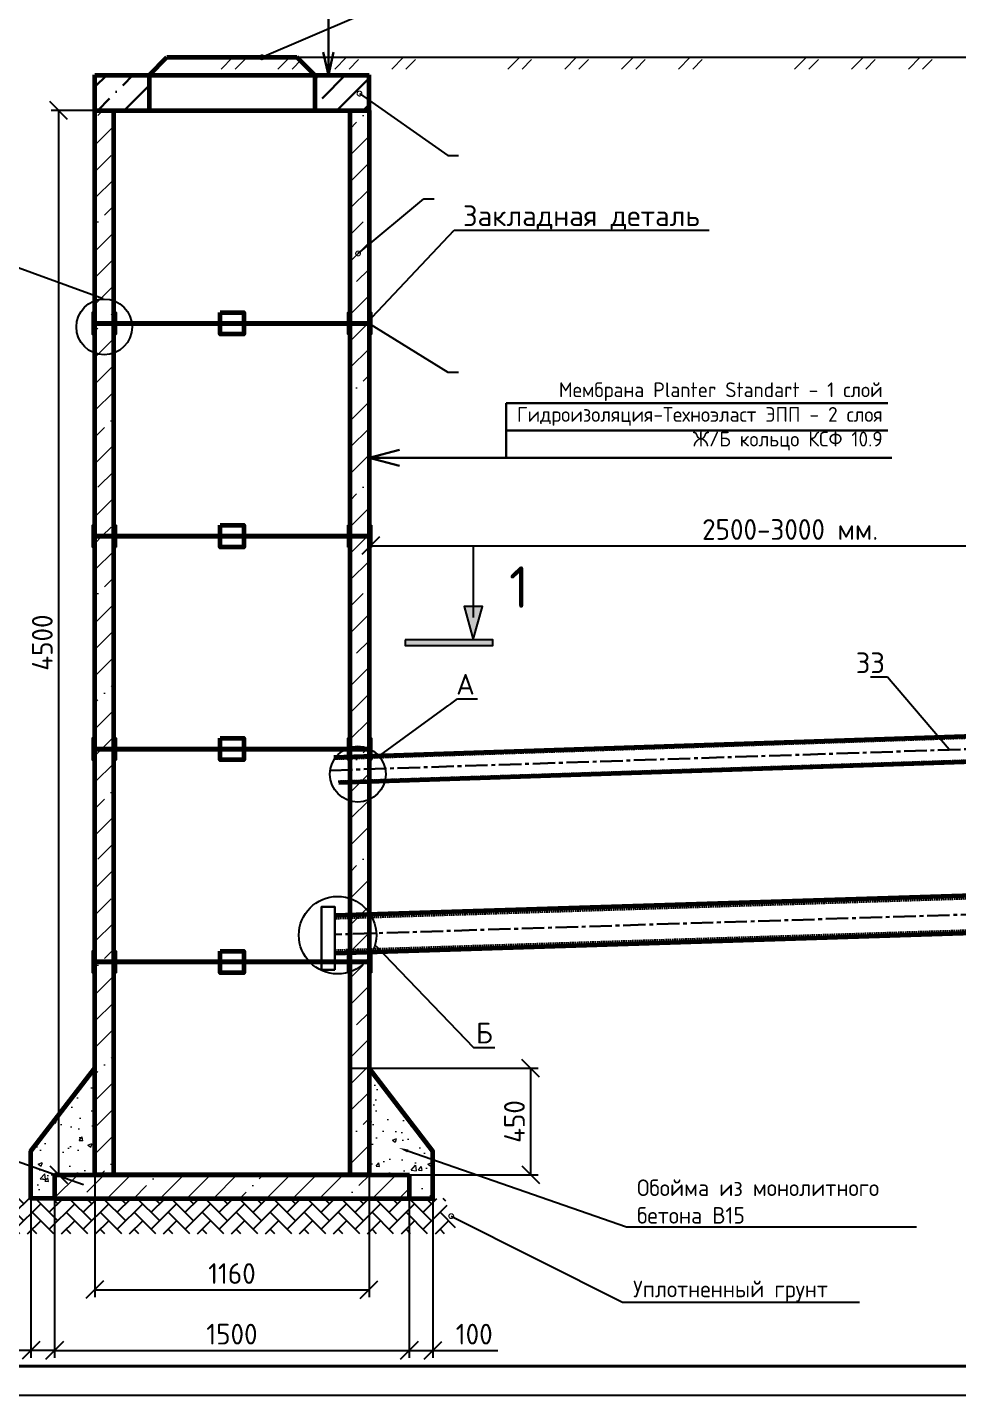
# Model space of a CAD drawing. Header units: metres. Extents: x -18 to 14983, y 1157 to 3877.
# Drawn here: x 10040.4 to 10197.7, y 2825.6 to 3057 of the extents above; entities that cross this region are included whole.
import ezdxf
from ezdxf import colors
from ezdxf.entities.mleader import LeaderData, LeaderLine
from ezdxf.math import Vec2, Vec3

# ---------------------------------------------------------------- set-up
doc = ezdxf.new("R2010")
doc.units = ezdxf.units.M
for name, pattern in [('ACAD_ISO04W100', [30, 24, -3, 0, -3]), ('HIDDEN', [0.375, 0.25, -0.125]), ('осевая2', [28.575, 19.05, -3.175, 3.175, -3.175])]:
    doc.linetypes.add(name, pattern=pattern)
for name, color, linetype, lineweight in [('Осевая', 2, 'осевая2', 30), ('Основной', 1, 'Continuous', 60), ('Размер 3.5', 250, 'Continuous', 35), ('Размеры на чертеже', 250, 'Continuous', 25), ('Тонкие', 5, 'Continuous', 30), ('шриховка', 251, 'ACAD_ISO04W100', 15)]:
    doc.layers.add(name, color=color, linetype=linetype, lineweight=lineweight)
doc.layers.add('Штриховка', color=7, linetype='Continuous')
doc.styles.add('-ISOCPEUR-', font='isocpeur.ttf')
doc.styles.add('GOST', font='GOST_Common.ttf')
doc.styles.add('GOST-2.304_Type-B', font='GOST_Common.ttf')
doc.dimstyles.new('Копия М 1 к 25', dxfattribs={"dimtxt": 3.5, "dimasz": 3, "dimexe": 1.25, "dimexo": 0, "dimgap": 1, "dimtad": 1, "dimdec": 0, "dimlfac": 25, "dimzin": 0, "dimdsep": 46, "dimtxsty": 'GOST', "dimblk": 'OBLIQUE', "dimcen": 5, "dimclrd": 256, "dimclre": 256, "dimclrt": 256, "dimazin": 2, "dimtfac": 1, "dimtdec": 0, "dimtmove": 0, "dimatfit": 3, "dimldrblk": 'NONE', "dimfxl": 1.25, "dimtolj": 1, "dimtzin": 0, "dimlwd": -1, "dimlwe": -1, "dimarcsym": 2})
pattern_1 = [(50, (6501.311, -17416.518), (7.1726018, -0.6275213), [0.75, -8.25]), (355, (6501.311, -17416.518), (-1.3875133, 7.5219213), [0.6, -6.6]), (100.4514, (6501.9086, -17416.5704), (5.7850938, 6.8943954), [0.637402, -7.011421]), (46.1842, (6501.311, -17414.518), (10.6724105, -1.65519), [1.125, -12.375]), (96.6356, (6502.2, -17414.656), (9.346627, 9.7411787), [0.956103, -10.51713]), (351.1842, (6501.311, -17414.518), (9.3466195, 9.741186), [0.9, -9.9]), (21, (6502.311, -17415.018), (5.9690705, -4.0261889), [0.75, -8.25]), (326, (6502.311, -17415.018), (2.4331533, 7.2515005), [0.6, -6.6]), (71.4514, (6502.808, -17415.3536), (8.4022263, 3.225305), [0.637402, -7.011421]), (37.5, (6501.3109, -17416.5181), (0.12159855, 3.32893854), [0, -6.52, 0, -6.7, 0, -6.625]), (7.5, (6501.311, -17416.518), (2.6306954, 3.9441171), [0, -3.82, 0, -6.37, 0, -2.525]), (327.5, (6499.081, -17416.518), (5.33822436, -0.2255487), [0, -2.5, 0, -7.8, 0, -10.35]), (317.5, (6498.081, -17416.518), (5.8318617, 1.0010498), [0, -3.25, 0, -5.18, 0, -7.35])]

# ---------------------------------------------------------------- blocks, each defined once
blk = doc.blocks.new('*U19')
at = {"layer": 'шриховка'}
h = blk.add_hatch(dxfattribs=at)
h.set_pattern_fill('ANSI35', color=256, scale=0.5)
h.set_pattern_definition([(45, (-40.9893, 0), (-2.24506, 2.24506), []), (45, (-38.7443, 0), (-2.24506, 2.24506), [3.96875, -0.79375, 0, -0.79375])])
h.paths.add_polyline_path([(-10, -18), (11.6, -18), (11.6, 0), (-10, 0)])
h.paths.add_polyline_path([(10, 0), (-11.6, 0), (-11.6, -18), (10, -18)])
at = {"layer": 'Основной'}
for p, q in [((-10, 0), (-10, -18)), ((10, 0), (10, -18))]:
    blk.add_line(p, q, dxfattribs=at)
blk.add_lwpolyline([(-11.6, 0), (11.6, 0), (11.6, -18), (-11.6, -18)], close=True, dxfattribs=at)
blk = doc.blocks.new('_Oblique')
at = {"color": 0, "linetype": 'ByBlock', "lineweight": -2}
blk.add_line((-0.5, -0.5), (0.5, 0.5), dxfattribs=at)
blk = doc.blocks.new('*D170')
at = {"transparency": 16777216}
for p, q in [((10041, 2858.95), (10041, 2831.99)), ((10045, 2858.95), (10045, 2831.99)), ((10041, 2833.24), (10030.05, 2833.24)), ((10045, 2833.24), (10041, 2833.24))]:
    blk.add_line(p, q, dxfattribs=at)
at = {"layer": 'Defpoints', "color": 0, "transparency": 16777216}
for p in [(10041, 2858.95), (10045, 2858.95), (10041, 2833.24)]:
    blk.add_point(p, dxfattribs=at)
at = {"transparency": 16777216, "xscale": 3, "yscale": 3, "zscale": 3, "rotation": 180}
blk.add_blockref('_Oblique', (10041, 2833.24), dxfattribs=at)
at = {"transparency": 16777216, "xscale": 3, "yscale": 3, "zscale": 3}
blk.add_blockref('_Oblique', (10045, 2833.24), dxfattribs=at)
at = {"transparency": 16777216, "insert": (10034.03, 2835.99), "char_height": 3.5, "attachment_point": 5, "style": 'GOST'}
blk.add_mtext('\\A1;100', dxfattribs=at)
blk = doc.blocks.new('_None')
blk = doc.blocks.new('*D171')
at = {"transparency": 16777216}
for p, q in [((10045, 2858.95), (10045, 2831.99)), ((10105, 2858.95), (10105, 2831.99)), ((10045, 2833.24), (10105, 2833.24))]:
    blk.add_line(p, q, dxfattribs=at)
at = {"layer": 'Defpoints', "color": 0, "transparency": 16777216}
for p in [(10045, 2858.95), (10105, 2858.95), (10105, 2833.24)]:
    blk.add_point(p, dxfattribs=at)
at = {"transparency": 16777216, "xscale": 3, "yscale": 3, "zscale": 3, "rotation": 180}
blk.add_blockref('_Oblique', (10045, 2833.24), dxfattribs=at)
at = {"transparency": 16777216, "xscale": 3, "yscale": 3, "zscale": 3}
blk.add_blockref('_Oblique', (10105, 2833.24), dxfattribs=at)
at = {"transparency": 16777216, "insert": (10075, 2835.99), "char_height": 3.5, "attachment_point": 5, "style": 'GOST'}
blk.add_mtext('\\A1;1500', dxfattribs=at)
blk = doc.blocks.new('*D172')
at = {"transparency": 16777216}
for p, q in [((10105, 2858.95), (10105, 2831.99)), ((10109, 2858.95), (10109, 2831.99)), ((10105, 2833.24), (10109, 2833.24)), ((10109, 2833.24), (10119.95, 2833.24))]:
    blk.add_line(p, q, dxfattribs=at)
at = {"layer": 'Defpoints', "color": 0, "transparency": 16777216}
for p in [(10105, 2858.95), (10109, 2858.95), (10109, 2833.24)]:
    blk.add_point(p, dxfattribs=at)
at = {"transparency": 16777216, "xscale": 3, "yscale": 3, "zscale": 3, "rotation": 180}
blk.add_blockref('_Oblique', (10105, 2833.24), dxfattribs=at)
at = {"transparency": 16777216, "xscale": 3, "yscale": 3, "zscale": 3}
blk.add_blockref('_Oblique', (10109, 2833.24), dxfattribs=at)
at = {"transparency": 16777216, "insert": (10115.98, 2835.99), "char_height": 3.5, "attachment_point": 5, "style": 'GOST'}
blk.add_mtext('\\A1;100', dxfattribs=at)
blk = doc.blocks.new('*D173')
at = {"transparency": 16777216}
for p, q in [((10051.8, 2862.95), (10051.8, 2842.24)), ((10098.2, 2862.95), (10098.2, 2842.24)), ((10051.8, 2843.49), (10098.2, 2843.49))]:
    blk.add_line(p, q, dxfattribs=at)
at = {"layer": 'Defpoints', "color": 0, "transparency": 16777216}
for p in [(10051.8, 2862.95), (10098.2, 2862.95), (10098.2, 2843.49)]:
    blk.add_point(p, dxfattribs=at)
at = {"transparency": 16777216, "xscale": 3, "yscale": 3, "zscale": 3, "rotation": 180}
blk.add_blockref('_Oblique', (10051.8, 2843.49), dxfattribs=at)
at = {"transparency": 16777216, "xscale": 3, "yscale": 3, "zscale": 3}
blk.add_blockref('_Oblique', (10098.2, 2843.49), dxfattribs=at)
at = {"transparency": 16777216, "insert": (10075, 2846.24), "char_height": 3.5, "attachment_point": 5, "style": 'GOST'}
blk.add_mtext('\\A1;1160', dxfattribs=at)
blk = doc.blocks.new('*D169')
at = {"transparency": 16777216}
for p, q in [((10095, 2880.95), (10126.78, 2880.95)), ((10125.53, 2862.95), (10125.53, 2880.95)), ((10095, 2862.95), (10126.78, 2862.95))]:
    blk.add_line(p, q, dxfattribs=at)
at = {"layer": 'Defpoints', "color": 0, "transparency": 16777216}
for p in [(10095, 2880.95), (10125.53, 2880.95), (10095, 2862.95)]:
    blk.add_point(p, dxfattribs=at)
at = {"transparency": 16777216, "xscale": 3, "yscale": 3, "zscale": 3}
for p, rotation in [((10125.53, 2880.95), 90), ((10125.53, 2862.95), 270)]:
    blk.add_blockref('_Oblique', p, dxfattribs=dict(at, rotation=rotation))
at = {"transparency": 16777216, "insert": (10122.78, 2871.95), "char_height": 3.5, "attachment_point": 5, "rotation": 90, "style": 'GOST'}
blk.add_mtext('\\A1;450', dxfattribs=at)
blk = doc.blocks.new('направление')
at = {"layer": 'Размеры на чертеже'}
h = blk.add_hatch(color=256, dxfattribs=at)
h.dxf.hatch_style = 1
h.paths.add_polyline_path([(0, 0), (-3.75, 1.04), (-3.75, -1.03)])
blk.add_line((-10.5, 0), (-2.5, 0), dxfattribs=at)
blk.add_lwpolyline([(0, 0), (-3.75, 1.04), (-3.75, -1.03)], close=True, dxfattribs=at)
blk = doc.blocks.new('*U174')
at = {"layer": 'Штриховка', "true_color": 0x000000}
h = blk.add_hatch(color=18, dxfattribs=at)
h.dxf.hatch_style = 1
h.paths.add_polyline_path([(-0.3594, 0.0234), (-0.3594, 0.0017), (-0.0276, 0.0017), (-0.0276, 0.0234)])
h = blk.add_hatch(color=18, dxfattribs=at)
h.dxf.hatch_style = 1
h.paths.add_polyline_path([(1.4352, 0.0234), (1.4352, 0.0007), (1.767, 0.0007), (1.767, 0.0234)])
at = {"layer": 'Штриховка', "color": 18, "true_color": 0x000000}
for points in [[(-0.0276, 0.0017), (-0.0276, 0.0234), (-0.3594, 0.0234), (-0.3594, 0.0017)], [(1.4352, 0.0007), (1.4352, 0.0234), (1.767, 0.0234), (1.767, 0.0007)]]:
    blk.add_lwpolyline(points, close=True, dxfattribs=at)
at = {"layer": 'Размеры на чертеже', "yscale": 0.03333333333333333, "zscale": 0.03333333333333333}
for p, xscale, rotation in [((-0.2853, 0), 0.03333333333333333, 89.99999999993935), ((1.6929, 0), -0.03333333333333333, 270.0000000000607)]:
    blk.add_blockref('направление', p, dxfattribs=dict(at, xscale=xscale, rotation=rotation))
blk = doc.blocks.new('*D188')
at = {"transparency": 16777216}
for p, q in [((10098.46, 2936.63), (10098.46, 2970.58)), ((10098.46, 2969.33), (10240.35, 2969.33)), ((10240.35, 2940.22), (10240.35, 2970.58))]:
    blk.add_line(p, q, dxfattribs=at)
at = {"layer": 'Defpoints', "color": 0, "transparency": 16777216}
for p in [(10240.35, 2969.33), (10240.35, 2940.22), (10098.46, 2936.63)]:
    blk.add_point(p, dxfattribs=at)
at = {"transparency": 16777216, "xscale": 3, "yscale": 3, "zscale": 3, "rotation": 180}
blk.add_blockref('_Oblique', (10098.46, 2969.33), dxfattribs=at)
at = {"transparency": 16777216, "xscale": 3, "yscale": 3, "zscale": 3}
blk.add_blockref('_Oblique', (10240.35, 2969.33), dxfattribs=at)
at = {"transparency": 16777216, "insert": (10169.41, 2972.08), "char_height": 3.5, "attachment_point": 5, "style": 'GOST'}
blk.add_mtext('\\A1;2500-3000 мм.', dxfattribs=at)
blk = doc.blocks.new('_DotSmall')
at = {"color": 0, "linetype": 'ByBlock', "const_width": 0.5}
blk.add_lwpolyline([(-0.0625, 0, 1), (0.0625, 0, 1)], format="xyb", close=True, dxfattribs=at)
blk = doc.blocks.new('*D422')
at = {"transparency": 16777216}
for p, q in [((10055, 3042.95), (10044.43, 3042.95)), ((10045.68, 3042.95), (10045.68, 2862.95)), ((10055, 2862.95), (10044.43, 2862.95))]:
    blk.add_line(p, q, dxfattribs=at)
at = {"layer": 'Defpoints', "color": 0, "transparency": 16777216}
for p in [(10055, 3042.95), (10045.68, 2862.95), (10055, 2862.95)]:
    blk.add_point(p, dxfattribs=at)
at = {"transparency": 16777216, "xscale": 3, "yscale": 3, "zscale": 3}
for p, rotation in [((10045.68, 3042.95), 90), ((10045.68, 2862.95), 270)]:
    blk.add_blockref('_Oblique', p, dxfattribs=dict(at, rotation=rotation))
at = {"transparency": 16777216, "insert": (10042.93, 2952.95), "char_height": 3.5, "attachment_point": 5, "rotation": 90, "style": 'GOST'}
blk.add_mtext('\\A1;4500', dxfattribs=at)

msp = doc.modelspace()

# ---------------------------------------------------------------- hatches: boundary and pattern name
at = {"layer": 'шриховка', "lineweight": 30}
h = msp.add_hatch(dxfattribs=at)
h.set_pattern_fill('ANSI35', color=256, style=0)
h.set_pattern_definition([(45, (2410.989, 2563.3845), (-4.490128, 4.490128), []), (45, (2415.479, 2563.3845), (-4.490128, 4.490128), [7.9375, -1.5875, 0, -1.5875])])
h.paths.add_polyline_path([(10061.0085, 3048.9512), (10051.8049, 3048.9476), (10051.8049, 3042.9476), (10061.0049, 3042.9476)])
h.paths.add_polyline_path([(10098.2049, 3048.9476), (10089.0029, 3048.9496), (10089.0049, 3042.9476), (10098.2049, 3042.9476)])
at = {"layer": 'шриховка'}
h = msp.add_hatch(dxfattribs=at)
h.set_pattern_fill('AR-CONC', color=256, style=0)
h.set_pattern_definition(pattern_1)
h.paths.add_polyline_path([(10052.0666, 2862.9476), (10051.8049, 2880.9476), (10041.0049, 2866.9476), (10041.0049, 2858.9476), (10045.0049, 2858.9476), (10045.0049, 2862.9476)])
h = msp.add_hatch(dxfattribs=at)
h.set_pattern_fill('AR-CONC', color=256, style=0)
h.set_pattern_definition(pattern_1)
h.paths.add_polyline_path([(10097.9432, 2862.9476), (10098.2049, 2880.9476), (10109.0049, 2866.9476), (10109.0049, 2858.9476), (10105.0049, 2858.9476), (10105.0049, 2862.9476)])
h = msp.add_hatch(dxfattribs=at)
h.set_pattern_fill('ANSI35', color=256)
h.set_pattern_definition([(45, (1373.2674, 2260.5506), (-4.490128, 4.490128), []), (45, (1377.7575, 2260.5506), (-4.490128, 4.490128), [7.9375, -1.5875, 0, -1.5875])])
h.paths.add_polyline_path([(10045.0049, 2862.9476), (10045.0049, 2858.9476), (10105.0049, 2858.9476), (10105.0049, 2862.9476)])

# ---------------------------------------------------------------- linework, layer by layer
for centre, radius in [((10053.4049, 3006.3354), 4.7137), ((10096.2997, 2930.6922), 4.7137), ((10092.8694, 2903.4706), 6.5564)]:
    msp.add_circle(centre, radius)
at = {"layer": 'Осевая', "ltscale": 0.2}
for p, q in [((10226.7743, 2935.8369), (10091.2156, 2931.3148)), ((10236.3661, 2908.1274), (10092.4143, 2903.5867))]:
    msp.add_line(p, q, dxfattribs=at)
at = {"layer": 'Основной'}
for p, q in [((10061.0049, 3048.9476), (10064.0049, 3051.9476)), ((10064.0049, 3051.9476), (10086.0049, 3051.9476)), ((10089.0049, 3048.9476), (10086.0049, 3051.9476)), ((10051.8049, 3042.9476), (10051.8052, 3048.9517)), ((10051.8049, 3048.9476), (10098.2049, 3048.9476)), ((10061.0049, 3048.9476), (10061.0049, 3042.9476)), ((10089.0049, 3048.9476), (10089.0049, 3042.9476)), ((10098.2049, 3042.9476), (10098.2045, 3048.9517)), ((10051.8049, 3042.9476), (10098.2049, 3042.9476)), ((10077.0049, 3006.9476), (10073.0049, 3006.9476)), ((10077.0049, 2970.9476), (10073.0049, 2970.9476)), ((10226.7743, 2937.9969), (10092.2295, 2933.5086)), ((10077.0049, 2934.9476), (10073.0049, 2934.9476)), ((10226.7743, 2933.6769), (10093.0854, 2929.2172)), ((10236.3661, 2911.3274), (10092.4143, 2906.7867)), ((10236.3661, 2904.9274), (10092.4588, 2900.3748)), ((10077.0049, 2898.9476), (10073.0049, 2898.9476)), ((10045.0049, 2862.9476), (10045.0049, 2858.9476)), ((10045.0049, 2862.9476), (10105.0049, 2862.9476)), ((10055.0049, 2862.9476), (10051.8049, 2862.9476)), ((10095.0049, 2862.9476), (10055.0049, 2862.9476)), ((10105.0049, 2858.9476), (10105.0049, 2862.9476)), ((10045.0049, 2858.9476), (10109.0049, 2858.9476))]:
    msp.add_line(p, q, dxfattribs=at)
for points in [[(10073.0049, 3008.7876), (10077.0049, 3008.7876), (10077.0049, 3005.1076), (10073.0049, 3005.1076)], [(10073.0049, 2972.7876), (10077.0049, 2972.7876), (10077.0049, 2969.1076), (10073.0049, 2969.1076)], [(10073.0049, 2936.7876), (10077.0049, 2936.7876), (10077.0049, 2933.1076), (10073.0049, 2933.1076)], [(10073.0049, 2900.7876), (10077.0049, 2900.7876), (10077.0049, 2897.1076), (10073.0049, 2897.1076)]]:
    msp.add_lwpolyline(points, close=True, dxfattribs=at)
for points in [[(10045.0049, 2858.9476), (10041.0049, 2858.9476), (10041.0049, 2866.9476), (10051.8049, 2880.9476)], [(10105.0049, 2858.9476), (10109.0049, 2858.9476), (10109.0049, 2866.9476), (10098.2049, 2880.9476)]]:
    msp.add_lwpolyline(points, dxfattribs=at)
at = {"layer": 'Размеры на чертеже'}
for p, q in [((10068.1885, 3051.9476), (10116.6939, 3051.9476)), ((10116.6939, 3051.9476), (10165.1994, 3051.9476)), ((10165.1994, 3051.9476), (10213.7048, 3051.9476))]:
    msp.add_line(p, q, dxfattribs=at)
at = {"layer": 'Тонкие'}
for p, q in [((10091.3209, 3048.9476), (10091.3209, 3080.6348)), ((10091.3209, 3048.9476), (10090.4529, 3052.8049)), ((10091.3209, 3048.9476), (10092.189, 3052.8049)), ((10098.2049, 2984.1877), (10103.3351, 2985.5296)), ((10098.2049, 2984.1877), (10103.3351, 2982.8459))]:
    msp.add_line(p, q, dxfattribs=at)
at = {"layer": 'Тонкие', "lineweight": 20}
for p, q in [((10073.1599, 3049.9461), (10075.1614, 3051.9476)), ((10075.5647, 3049.9461), (10077.168, 3051.5493)), ((10082.7793, 3049.9461), (10084.7809, 3051.9476)), ((10085.1842, 3049.9461), (10086.7874, 3051.5493)), ((10092.3988, 3049.9461), (10094.4003, 3051.9476)), ((10092.3988, 3049.9461), (10094.4003, 3051.9476)), ((10092.3988, 3049.9461), (10094.4003, 3051.9476)), ((10094.8036, 3049.9461), (10096.4069, 3051.5493)), ((10094.8036, 3049.9461), (10096.4069, 3051.5493)), ((10094.8036, 3049.9461), (10096.4069, 3051.5493)), ((10102.0182, 3049.9461), (10104.0198, 3051.9476)), ((10102.0182, 3049.9461), (10104.0198, 3051.9476)), ((10104.4231, 3049.9461), (10106.0263, 3051.5493)), ((10104.4231, 3049.9461), (10106.0263, 3051.5493)), ((10121.6653, 3049.9461), (10123.6669, 3051.9476)), ((10124.0702, 3049.9461), (10125.6734, 3051.5493)), ((10131.2848, 3049.9461), (10133.2863, 3051.9476)), ((10133.6896, 3049.9461), (10135.2929, 3051.5493)), ((10140.9042, 3049.9461), (10142.9058, 3051.9476)), ((10140.9042, 3049.9461), (10142.9058, 3051.9476)), ((10140.9042, 3049.9461), (10142.9058, 3051.9476)), ((10143.3091, 3049.9461), (10144.9123, 3051.5493)), ((10143.3091, 3049.9461), (10144.9123, 3051.5493)), ((10143.3091, 3049.9461), (10144.9123, 3051.5493)), ((10150.5237, 3049.9461), (10152.5252, 3051.9476)), ((10150.5237, 3049.9461), (10152.5252, 3051.9476)), ((10152.9285, 3049.9461), (10154.5318, 3051.5493)), ((10152.9285, 3049.9461), (10154.5318, 3051.5493)), ((10170.1708, 3049.9461), (10172.1723, 3051.9476)), ((10172.5756, 3049.9461), (10174.1789, 3051.5493)), ((10179.7902, 3049.9461), (10181.7918, 3051.9476)), ((10182.1951, 3049.9461), (10183.7983, 3051.5493)), ((10189.4097, 3049.9461), (10191.4112, 3051.9476)), ((10189.4097, 3049.9461), (10191.4112, 3051.9476)), ((10189.4097, 3049.9461), (10191.4112, 3051.9476)), ((10191.8145, 3049.9461), (10193.4178, 3051.5493)), ((10191.8145, 3049.9461), (10193.4178, 3051.5493)), ((10191.8145, 3049.9461), (10193.4178, 3051.5493))]:
    msp.add_line(p, q, dxfattribs=at)
at = {"layer": 'Тонкие', "ltscale": 0.001}
for p, q in [((10185.9074, 2993.4285), (10121.3992, 2993.4285)), ((10121.3992, 2993.4285), (10121.3992, 2984.1869)), ((10185.9074, 2988.8077), (10121.3992, 2988.8077)), ((10098.2079, 2984.1869), (10104.7703, 2984.1869)), ((10104.7703, 2984.1869), (10186.6296, 2984.1869))]:
    msp.add_line(p, q, dxfattribs=at)
at = {"layer": 'Тонкие', "color": 9, "linetype": 'HIDDEN'}
for p, q in [((10226.705, 2937.7363), (10092.1621, 2933.2531)), ((10226.6549, 2933.9309), (10092.892, 2929.4741)), ((10236.3561, 2910.8216), (10092.4143, 2906.2901)), ((10236.2641, 2905.4308), (10092.4143, 2900.9031))]:
    msp.add_line(p, q, dxfattribs=at)
at = {"layer": 'Тонкие', "ltscale": 100}
for points in [[(10055.4049, 3006.9476), (10055.4049, 3008.7876), (10055.2609, 3008.7876, 0.41421356), (10055.1009, 3008.6276), (10055.1009, 3007.4076, -0.41421356), (10054.8209, 3007.1276), (10051.9889, 3007.1276, -0.41421356), (10051.7089, 3007.4076), (10051.7089, 3008.6276, 0.41421356), (10051.5489, 3008.7876), (10051.4049, 3008.7876), (10051.4049, 3006.9476)], [(10055.4049, 3006.9476), (10055.4049, 3005.1076), (10055.2609, 3005.1076, -0.41421356), (10055.1009, 3005.2676), (10055.1009, 3006.4876, 0.41421356), (10054.8209, 3006.7676), (10051.9889, 3006.7676, 0.41421356), (10051.7089, 3006.4876), (10051.7089, 3005.2676, -0.41421356), (10051.5489, 3005.1076), (10051.4049, 3005.1076), (10051.4049, 3006.9476)], [(10055.4049, 2970.9476), (10055.4049, 2972.7876), (10055.2609, 2972.7876, 0.41421356), (10055.1009, 2972.6276), (10055.1009, 2971.4076, -0.41421356), (10054.8209, 2971.1276), (10051.9889, 2971.1276, -0.41421356), (10051.7089, 2971.4076), (10051.7089, 2972.6276, 0.41421356), (10051.5489, 2972.7876), (10051.4049, 2972.7876), (10051.4049, 2970.9476)], [(10094.6049, 2970.9476), (10094.6049, 2972.7876), (10094.7489, 2972.7876, -0.41421356), (10094.9089, 2972.6276), (10094.9089, 2971.4076, 0.41421356), (10095.1889, 2971.1276), (10098.0209, 2971.1276, 0.41421356), (10098.3009, 2971.4076), (10098.3009, 2972.6276, -0.41421356), (10098.4609, 2972.7876), (10098.6049, 2972.7876), (10098.6049, 2970.9476)], [(10055.4049, 2970.9476), (10055.4049, 2969.1076), (10055.2609, 2969.1076, -0.41421356), (10055.1009, 2969.2676), (10055.1009, 2970.4876, 0.41421356), (10054.8209, 2970.7676), (10051.9889, 2970.7676, 0.41421356), (10051.7089, 2970.4876), (10051.7089, 2969.2676, -0.41421356), (10051.5489, 2969.1076), (10051.4049, 2969.1076), (10051.4049, 2970.9476)], [(10094.6049, 2970.9476), (10094.6049, 2969.1076), (10094.7489, 2969.1076, 0.41421356), (10094.9089, 2969.2676), (10094.9089, 2970.4876, -0.41421356), (10095.1889, 2970.7676), (10098.0209, 2970.7676, -0.41421356), (10098.3009, 2970.4876), (10098.3009, 2969.2676, 0.41421356), (10098.4609, 2969.1076), (10098.6049, 2969.1076), (10098.6049, 2970.9476)], [(10055.4049, 2934.9476), (10055.4049, 2936.7876), (10055.2609, 2936.7876, 0.41421356), (10055.1009, 2936.6276), (10055.1009, 2935.4076, -0.41421356), (10054.8209, 2935.1276), (10051.9889, 2935.1276, -0.41421356), (10051.7089, 2935.4076), (10051.7089, 2936.6276, 0.41421356), (10051.5489, 2936.7876), (10051.4049, 2936.7876), (10051.4049, 2934.9476)], [(10094.6049, 2934.9476), (10094.6049, 2936.7876), (10094.7489, 2936.7876, -0.41421356), (10094.9089, 2936.6276), (10094.9089, 2935.4076, 0.41421356), (10095.1889, 2935.1276), (10098.0209, 2935.1276, 0.41421356), (10098.3009, 2935.4076), (10098.3009, 2936.6276, -0.41421356), (10098.4609, 2936.7876), (10098.6049, 2936.7876), (10098.6049, 2934.9476)], [(10055.4049, 2934.9476), (10055.4049, 2933.1076), (10055.2609, 2933.1076, -0.41421356), (10055.1009, 2933.2676), (10055.1009, 2934.4876, 0.41421356), (10054.8209, 2934.7676), (10051.9889, 2934.7676, 0.41421356), (10051.7089, 2934.4876), (10051.7089, 2933.2676, -0.41421356), (10051.5489, 2933.1076), (10051.4049, 2933.1076), (10051.4049, 2934.9476)], [(10094.6049, 2934.9476), (10094.6049, 2933.1076), (10094.7489, 2933.1076, 0.41421356), (10094.9089, 2933.2676), (10094.9089, 2934.4876, -0.41421356), (10095.1889, 2934.7676), (10098.0209, 2934.7676, -0.41421356), (10098.3009, 2934.4876), (10098.3009, 2933.2676, 0.41421356), (10098.4609, 2933.1076), (10098.6049, 2933.1076), (10098.6049, 2934.9476)], [(10055.4049, 2898.9476), (10055.4049, 2900.7876), (10055.2609, 2900.7876, 0.41421356), (10055.1009, 2900.6276), (10055.1009, 2899.4076, -0.41421356), (10054.8209, 2899.1276), (10051.9889, 2899.1276, -0.41421356), (10051.7089, 2899.4076), (10051.7089, 2900.6276, 0.41421356), (10051.5489, 2900.7876), (10051.4049, 2900.7876), (10051.4049, 2898.9476)], [(10055.4049, 2898.9476), (10055.4049, 2897.1076), (10055.2609, 2897.1076, -0.41421356), (10055.1009, 2897.2676), (10055.1009, 2898.4876, 0.41421356), (10054.8209, 2898.7676), (10051.9889, 2898.7676, 0.41421356), (10051.7089, 2898.4876), (10051.7089, 2897.2676, -0.41421356), (10051.5489, 2897.1076), (10051.4049, 2897.1076), (10051.4049, 2898.9476)]]:
    msp.add_lwpolyline(points, format="xyb", close=True, dxfattribs=at)
at = {"layer": 'Тонкие'}
msp.add_lwpolyline([(10092.4143, 2897.6205), (10090.1216, 2897.6205), (10090.1216, 2908.2347), (10092.4143, 2908.2347)], close=True, dxfattribs=at)

# ---------------------------------------------------------------- block references
at = {"layer": 'Основной', "xscale": 2, "yscale": 2, "zscale": 2, "rotation": 180}
for p in [(10075.0049, 3006.9476), (10075.0049, 2970.9476), (10075.0049, 2934.9476), (10075.0049, 2898.9476), (10075.0049, 2862.9476)]:
    msp.add_blockref('*U19', p, dxfattribs=at)

# ---------------------------------------------------------------- texts
at = {"layer": 'Размер 3.5', "insert": (10185.0621, 2996.9606), "char_height": 3.5, "attachment_point": 3, "style": 'GOST-2.304_Type-B'}
msp.add_mtext_dynamic_manual_height_columns('{\\H0.7143x;\\C0;Мембрана Planter Standart - 1 слой \\PГидроизоляция-Техноэласт ЭПП - 2 слоя \\PЖ/Б кольцо КСФ 10.9            }', width=66.33575, gutter_width=12.5, heights=[14.4059], dxfattribs=at)
at = {"layer": 'Размер 3.5', "insert": (10121.8808, 2965.8394), "char_height": 7, "attachment_point": 1, "style": 'GOST', "bg_fill": 2}
msp.add_mtext_dynamic_manual_height_columns('{\\Q0;\\C256;\\c0;1}', width=5.108195, gutter_width=2, heights=[0], dxfattribs=at)

# ---------------------------------------------------------------- dimensions: what is measured, and where the dimension line sits
for base, p1, p2, picture, middle in [((10098.2049, 2843.4924), (10051.8049, 2862.9476), (10098.2049, 2862.9476), '*D173', (10075.0049, 2846.2424)), ((10041.0049, 2833.2431), (10045.0049, 2858.9476), (10041.0049, 2858.9476), '*D170', (10034.0299, 2835.9931))]:
    dim = msp.add_linear_dim(base=base, p1=p1, p2=p2, dimstyle='Копия М 1 к 25')
    dim.commit()
    dim.dimension.update_dxf_attribs({"geometry": picture, "text_midpoint": middle})

# ---------------------------------------------------------------- next in the draw order: block references
at = {"layer": 'Размеры на чертеже', "xscale": 44.75868453168243, "yscale": 44.75868453168243, "zscale": 44.75868453168243, "rotation": 179.9999984492156}
msp.add_blockref('*U174', (10103.0547, 2953.486), dxfattribs=at)

# ---------------------------------------------------------------- next in the draw order: dimensions: what is measured, and where the dimension line sits
dim = msp.add_linear_dim(base=(10240.3532, 2969.3255), p1=(10098.4609, 2936.6276), p2=(10240.3532, 2940.2169), text='2500-3000 мм.', dimstyle='Копия М 1 к 25')
dim.commit()
dim.dimension.update_dxf_attribs({"geometry": '*D188', "text_midpoint": (10169.407, 2972.0755)})

# ---------------------------------------------------------------- next in the draw order: leaders
at = {"layer": 'Размер 3.5'}
ml = msp.add_multileader_mtext('Standard', dxfattribs=at)
ml.set_content('Закладная деталь', color=256, style='-ISOCPEUR-')
ml.set_leader_properties()
ml.build(insert=Vec2(0, 0))
ml.multileader.update_dxf_attribs({"text_left_attachment_type": 6, "text_right_attachment_type": 6, "dogleg_length": 0.36, "arrow_head_size": 0.18})
ctx = ml.context
ctx.base_point, ctx.char_height, ctx.arrow_head_size, ctx.landing_gap_size, ctx.plane_origin = Vec3(10112.9433, 3022.6969), 3.5, 0.18, 0.09, Vec3(10115.4823, 3008.3963)
ctx.left_attachment, ctx.right_attachment, ctx.text_align_type = 6, 6, 2
notes = []
notes.append((ctx, [(0, (1, 1, 0), (10112.5833, 3022.6969), (1, 0), 0.36, [(0, [(10098.6049, 3007.8676)], 0, [])])]))
ctx.mtext.insert, ctx.mtext.alignment, ctx.mtext.flow_direction = Vec3(10154.1583, 3026.8969), 3, 5
ctx.mtext.has_bg_fill, ctx.mtext.bg_color, ctx.mtext.bg_scale_factor, ctx.mtext.bg_transparency, ctx.mtext.use_window_bg_color = 1, -1027028792, 1.5, 0, 1
ml = msp.add_multileader_mtext('Standard', dxfattribs=at)
ml.set_content('А', color=256, style='-ISOCPEUR-')
ml.set_leader_properties()
ml.build(insert=Vec2(0, 0))
ml.multileader.update_dxf_attribs({"text_left_attachment_type": 6, "text_right_attachment_type": 6, "dogleg_length": 0.36, "arrow_head_size": 0.18})
ctx = ml.context
ctx.base_point, ctx.char_height, ctx.arrow_head_size, ctx.landing_gap_size, ctx.plane_origin = Vec3(10028.0691, 3018.8858), 3.5, 0.18, 0.09, Vec3(10057.2759, 3036.092)
ctx.left_attachment, ctx.right_attachment, ctx.text_align_type = 6, 6, 2
notes.append((ctx, [(1, (1, 1, 0), (10031.7591, 3018.8858), (-1, 0), 0.36, [(0, [(10053.4049, 3011.0491)], 0, [])])]))
ctx.mtext.insert, ctx.mtext.defined_height, ctx.mtext.alignment, ctx.mtext.flow_direction = Vec3(10031.3091, 3023.0858), 6.6217, 3, 5
ctx.mtext.has_bg_fill, ctx.mtext.bg_color, ctx.mtext.bg_scale_factor, ctx.mtext.bg_transparency, ctx.mtext.use_window_bg_color = 1, -1027028792, 1.5, 0, 1
ml = msp.add_multileader_mtext('Standard', dxfattribs=at)
ml.set_content('30', color=256, style='-ISOCPEUR-')
ml.set_leader_properties()
ml.build(insert=Vec2(0, 0))
ml.multileader.update_dxf_attribs({"text_left_attachment_type": 6, "text_right_attachment_type": 6, "dogleg_length": 0.36, "arrow_head_size": 0.18})
ctx = ml.context
ctx.base_point, ctx.char_height, ctx.arrow_head_size, ctx.landing_gap_size, ctx.plane_origin = Vec3(10019.6398, 2870.1578), 3.5, 0.18, 0.09, Vec3(9994.0957, 2866.0257)
ctx.left_attachment, ctx.right_attachment, ctx.text_align_type = 6, 6, 2
notes.append((ctx, [(1, (1, 1, 0), (10024.3798, 2870.1578), (-1, 0), 0.36, [(0, [(10050.0665, 2861.1862)], 0, [])])]))
ctx.mtext.insert, ctx.mtext.width, ctx.mtext.alignment, ctx.mtext.flow_direction = Vec3(10023.9298, 2874.3578), 4.867051, 3, 5
ctx.mtext.has_bg_fill, ctx.mtext.bg_color, ctx.mtext.bg_scale_factor, ctx.mtext.bg_transparency, ctx.mtext.use_window_bg_color = 1, -1027028792, 1.5, 0, 1
ml = msp.add_multileader_mtext('Standard', dxfattribs=at)
ml.set_content('Обойма из монолитного ^Jбетона В15', color=256, style='GOST')
ml.set_leader_properties()
ml.build(insert=Vec2(0, 0))
ml.multileader.update_dxf_attribs({"text_left_attachment_type": 5, "text_right_attachment_type": 5, "dogleg_length": 0.1775, "arrow_head_size": 1.6})
ctx = ml.context
ctx.base_point, ctx.char_height, ctx.arrow_head_size, ctx.landing_gap_size, ctx.plane_origin = Vec3(10141.9187, 2854.12), 2.8, 1.6, 1.6, Vec3(10111.3164, 2847.016)
ctx.left_attachment, ctx.right_attachment = 5, 5
notes.append((ctx, [(0, (1, 1, 0), (10141.7412, 2854.12), (1, 0), 0.1775, [(0, [(10103.2376, 2867.4957)], 0, [])])]))
ctx.mtext.insert, ctx.mtext.flow_direction = Vec3(10143.5187, 2862.1466), 5
ctx.mtext.has_bg_fill, ctx.mtext.bg_color, ctx.mtext.bg_scale_factor, ctx.mtext.bg_transparency, ctx.mtext.use_window_bg_color = 1, -1027028792, 1.5, 0, 1
for ctx, leaders in notes:
    for number, flags, end, landing, length, lines in leaders:
        leader = LeaderData()
        leader.index, (leader.has_last_leader_line, leader.has_dogleg_vector, leader.attachment_direction) = number, flags
        leader.last_leader_point, leader.dogleg_vector, leader.dogleg_length = Vec3(end), Vec3(landing), length
        for number, points, colour, breaks in lines:
            line = LeaderLine()
            line.index, line.vertices, line.color, line.breaks = number, Vec3.list(points), colors.encode_raw_color(colour), breaks
            leader.lines.append(line)
        ctx.leaders.append(leader)

# ---------------------------------------------------------------- next in the draw order: hatches: boundary and pattern name
h = msp.add_hatch()
h.set_pattern_fill('AR-HBONE', scale=0.02)
h.set_pattern_definition([(45, (681.6415, -180.8838), (0, 2.87368196), [6.096, -2.032]), (135, (683.0783, -179.447), (3e-16, 2.87368196), [6.096, -2.032])])
h.paths.add_polyline_path([(10113.1887, 2852.9476), (10111.0049, 2858.9476), (10039.0049, 2858.9476), (10036.8211, 2852.9476)])

# ---------------------------------------------------------------- next in the draw order: linework, layer by layer
at = {"layer": 'Тонкие', "ltscale": 100}
for points in [[(10094.6049, 3006.9476), (10094.6049, 3008.7876), (10094.7489, 3008.7876, -0.41421356), (10094.9089, 3008.6276), (10094.9089, 3007.4076, 0.41421356), (10095.1889, 3007.1276), (10098.0209, 3007.1276, 0.41421356), (10098.3009, 3007.4076), (10098.3009, 3008.6276, -0.41421356), (10098.4609, 3008.7876), (10098.6049, 3008.7876), (10098.6049, 3006.9476)], [(10094.6049, 3006.9476), (10094.6049, 3005.1076), (10094.7489, 3005.1076, 0.41421356), (10094.9089, 3005.2676), (10094.9089, 3006.4876, -0.41421356), (10095.1889, 3006.7676), (10098.0209, 3006.7676, -0.41421356), (10098.3009, 3006.4876), (10098.3009, 3005.2676, 0.41421356), (10098.4609, 3005.1076), (10098.6049, 3005.1076), (10098.6049, 3006.9476)]]:
    msp.add_lwpolyline(points, format="xyb", close=True, dxfattribs=at)

# ---------------------------------------------------------------- next in the draw order: dimensions: what is measured, and where the dimension line sits
for base, p1, p2, picture, middle in [((10045.6813, 2862.9476), (10055.0049, 3042.9476), (10055.0049, 2862.9476), '*D422', (10042.9313, 2952.9476)), ((10125.5325, 2880.9476), (10095.0049, 2862.9476), (10095.0049, 2880.9476), '*D169', (10122.7825, 2871.9476))]:
    dim = msp.add_linear_dim(base=base, p1=p1, p2=p2, angle=90, dimstyle='Копия М 1 к 25')
    dim.commit()
    dim.dimension.update_dxf_attribs({"geometry": picture, "text_midpoint": middle})
for base, p1, p2, picture, middle in [((10105.0049, 2833.2431), (10045.0049, 2858.9476), (10105.0049, 2858.9476), '*D171', (10075.0049, 2835.9931)), ((10109.0049, 2833.2431), (10105.0049, 2858.9476), (10109.0049, 2858.9476), '*D172', (10115.9799, 2835.9931))]:
    dim = msp.add_linear_dim(base=base, p1=p1, p2=p2, dimstyle='Копия М 1 к 25')
    dim.commit()
    dim.dimension.update_dxf_attribs({"geometry": picture, "text_midpoint": middle})

# ---------------------------------------------------------------- next in the draw order: leaders
at = {"layer": 'Размер 3.5'}
ml = msp.add_multileader_mtext('Standard', dxfattribs=at)
ml.set_content('Б', color=256, style='-ISOCPEUR-')
ml.set_leader_properties()
ml.build(insert=Vec2(0, 0))
ml.multileader.update_dxf_attribs({"text_left_attachment_type": 6, "text_right_attachment_type": 6, "dogleg_length": 0.36, "arrow_head_size": 0.18})
ctx = ml.context
ctx.base_point, ctx.char_height, ctx.arrow_head_size, ctx.landing_gap_size, ctx.plane_origin = Vec3(10116.2249, 2884.4622), 3.5, 0.18, 0.09, Vec3(10108.0436, 2920.1296)
ctx.left_attachment, ctx.right_attachment, ctx.text_align_type = 6, 6, 2
notes = []
notes.append((ctx, [(0, (1, 1, 0), (10115.8649, 2884.4622), (1, 0), 0.36, [(0, [(10099.2046, 2901.7818)], 0, [])])]))
ctx.mtext.insert, ctx.mtext.alignment, ctx.mtext.flow_direction = Vec3(10119.1149, 2888.6622), 3, 5
ctx.mtext.has_bg_fill, ctx.mtext.bg_color, ctx.mtext.bg_scale_factor, ctx.mtext.bg_transparency, ctx.mtext.use_window_bg_color = 1, -1027028792, 1.5, 0, 1
for ctx, leaders in notes:
    for number, flags, end, landing, length, lines in leaders:
        leader = LeaderData()
        leader.index, (leader.has_last_leader_line, leader.has_dogleg_vector, leader.attachment_direction) = number, flags
        leader.last_leader_point, leader.dogleg_vector, leader.dogleg_length = Vec3(end), Vec3(landing), length
        for number, points, colour, breaks in lines:
            line = LeaderLine()
            line.index, line.vertices, line.color, line.breaks = number, Vec3.list(points), colors.encode_raw_color(colour), breaks
            leader.lines.append(line)
        ctx.leaders.append(leader)

# ---------------------------------------------------------------- next in the draw order: linework, layer by layer
msp.add_lwpolyline([(9961.3843, 3245.5891), (10555.3843, 3245.5891), (10555.3843, 2825.5891), (9961.3843, 2825.5891)], close=True)
at = {"const_width": 0.5}
msp.add_lwpolyline([(9981.3843, 3240.5891), (10550.3843, 3240.5891), (10550.3843, 2830.5891), (9981.3843, 2830.5891)], close=True, dxfattribs=at)
at = {"layer": 'Тонкие', "ltscale": 100}
for points in [[(10094.6049, 2898.9476), (10094.6049, 2900.7876), (10094.7489, 2900.7876, -0.41421356), (10094.9089, 2900.6276), (10094.9089, 2899.4076, 0.41421356), (10095.1889, 2899.1276), (10098.0209, 2899.1276, 0.41421356), (10098.3009, 2899.4076), (10098.3009, 2900.6276, -0.41421356), (10098.4609, 2900.7876), (10098.6049, 2900.7876), (10098.6049, 2898.9476)], [(10094.6049, 2898.9476), (10094.6049, 2897.1076), (10094.7489, 2897.1076, 0.41421356), (10094.9089, 2897.2676), (10094.9089, 2898.4876, -0.41421356), (10095.1889, 2898.7676), (10098.0209, 2898.7676, -0.41421356), (10098.3009, 2898.4876), (10098.3009, 2897.2676, 0.41421356), (10098.4609, 2897.1076), (10098.6049, 2897.1076), (10098.6049, 2898.9476)]]:
    msp.add_lwpolyline(points, format="xyb", close=True, dxfattribs=at)

# ---------------------------------------------------------------- next in the draw order: leaders
at = {"layer": 'Размер 3.5'}
ml = msp.add_multileader_mtext('Standard', dxfattribs=at)
ml.set_content('', color=256, style='GOST')
ml.set_leader_properties()
ml.set_arrow_properties(name='DOTSMALL')
ml.build(insert=Vec2(0, 0))
ml.multileader.update_dxf_attribs({"text_left_attachment_type": 5, "text_right_attachment_type": 5, "dogleg_length": 2, "arrow_head_size": 1.6})
ctx = ml.context
ctx.base_point, ctx.char_height, ctx.arrow_head_size, ctx.landing_gap_size, ctx.plane_origin = Vec3(10111.703, 3065.4633), 2.8, 1.6, 1.6, Vec3(10112.7968, 3068.3597)
ctx.left_attachment, ctx.right_attachment = 5, 5
notes = []
notes.append((ctx, [(0, (1, 1, 0), (10111.5256, 3065.4633), (1, 0), 0.1775, [(0, [(10080.0673, 3051.9476)], 0, [])])]))
ctx.mtext.insert, ctx.mtext.width, ctx.mtext.flow_direction = Vec3(10113.303, 3068.8233), 3.36, 5
ctx.mtext.has_bg_fill, ctx.mtext.bg_color, ctx.mtext.bg_scale_factor, ctx.mtext.bg_transparency, ctx.mtext.use_window_bg_color = 1, -1027028792, 1.5, 0, 1
ml = msp.add_multileader_mtext('Standard', dxfattribs=at)
ml.set_content('', color=256, style='GOST')
ml.set_leader_properties()
ml.set_arrow_properties(name='DOTSMALL')
ml.build(insert=Vec2(0, 0))
ml.multileader.update_dxf_attribs({"text_left_attachment_type": 5, "text_right_attachment_type": 5, "dogleg_length": 2, "arrow_head_size": 1.6})
ctx = ml.context
ctx.base_point, ctx.char_height, ctx.arrow_head_size, ctx.landing_gap_size, ctx.plane_origin = Vec3(10111.703, 3035.348), 2.8, 1.6, 1.6, Vec3(10112.7968, 3038.2444)
ctx.left_attachment, ctx.right_attachment = 5, 5
notes.append((ctx, [(0, (1, 1, 0), (10111.5256, 3035.348), (1, 0), 0.1775, [(0, [(10096.5731, 3045.8076)], 0, [])])]))
ctx.mtext.insert, ctx.mtext.flow_direction = Vec3(10113.303, 3038.708), 5
ctx.mtext.has_bg_fill, ctx.mtext.bg_color, ctx.mtext.bg_scale_factor, ctx.mtext.bg_transparency, ctx.mtext.use_window_bg_color = 1, -1027028792, 1.5, 0, 1
ml = msp.add_multileader_mtext('Standard', dxfattribs=at)
ml.set_content('', color=256, style='GOST')
ml.set_leader_properties()
ml.set_arrow_properties(name='DOTSMALL')
ml.build(insert=Vec2(0, 0))
ml.multileader.update_dxf_attribs({"text_left_attachment_type": 5, "text_right_attachment_type": 5, "dogleg_length": 2, "arrow_head_size": 1.6})
ctx = ml.context
ctx.base_point, ctx.char_height, ctx.arrow_head_size, ctx.landing_gap_size, ctx.plane_origin = Vec3(10107.6059, 3027.9873), 2.8, 1.6, 1.6, Vec3(10112.5563, 3011.2005)
ctx.left_attachment, ctx.right_attachment = 5, 5
notes.append((ctx, [(0, (1, 1, 0), (10107.4284, 3027.9873), (1, 0), 0.1775, [(0, [(10096.3325, 3018.7637)], 0, [])])]))
ctx.mtext.insert, ctx.mtext.flow_direction = Vec3(10109.2059, 3031.3473), 5
ctx.mtext.has_bg_fill, ctx.mtext.bg_color, ctx.mtext.bg_scale_factor, ctx.mtext.bg_transparency, ctx.mtext.use_window_bg_color = 1, -1027028792, 1.5, 0, 1
ml = msp.add_multileader_mtext('Standard', dxfattribs=at)
ml.set_content('', color=256, style='GOST')
ml.set_leader_properties()
ml.set_arrow_properties(name='DOTSMALL')
ml.build(insert=Vec2(0, 0))
ml.multileader.update_dxf_attribs({"text_left_attachment_type": 5, "text_right_attachment_type": 5, "dogleg_length": 2, "arrow_head_size": 1.6})
ctx = ml.context
ctx.base_point, ctx.char_height, ctx.arrow_head_size, ctx.landing_gap_size, ctx.plane_origin = Vec3(10111.7094, 2998.6799), 2.8, 1.6, 1.6, Vec3(10112.8032, 3001.5763)
ctx.left_attachment, ctx.right_attachment = 5, 5
notes.append((ctx, [(0, (1, 1, 0), (10111.5319, 2998.6799), (1, 0), 0.1775, [(0, [(10098.2049, 3006.9476)], 0, [])])]))
ctx.mtext.insert, ctx.mtext.width, ctx.mtext.flow_direction = Vec3(10113.3094, 3002.0399), 3.64, 5
ctx.mtext.has_bg_fill, ctx.mtext.bg_color, ctx.mtext.bg_scale_factor, ctx.mtext.bg_transparency, ctx.mtext.use_window_bg_color = 1, -1027028792, 1.5, 0, 1
ml = msp.add_multileader_mtext('Standard', dxfattribs=at)
ml.set_content('33', color=256, style='-ISOCPEUR-')
ml.set_leader_properties()
ml.build(insert=Vec2(0, 0))
ml.multileader.update_dxf_attribs({"text_left_attachment_type": 6, "text_right_attachment_type": 6, "dogleg_length": 0.36, "arrow_head_size": 0.18})
ctx = ml.context
ctx.base_point, ctx.char_height, ctx.arrow_head_size, ctx.landing_gap_size, ctx.plane_origin = Vec3(10181.1521, 2947.0823), 3.5, 0.18, 0.09, Vec3(10174.8973, 2949.0795)
ctx.left_attachment, ctx.right_attachment, ctx.text_align_type = 6, 6, 2
notes.append((ctx, [(1, (1, 1, 0), (10185.8921, 2947.0823), (-1, 0), 0.36, [(0, [(10196.4474, 2934.7157)], 0, [])])]))
ctx.mtext.insert, ctx.mtext.width, ctx.mtext.alignment, ctx.mtext.flow_direction = Vec3(10185.4421, 2951.2823), 2.433526, 3, 5
ctx.mtext.has_bg_fill, ctx.mtext.bg_color, ctx.mtext.bg_scale_factor, ctx.mtext.bg_transparency, ctx.mtext.use_window_bg_color = 1, -1027028792, 1.5, 0, 1
ml = msp.add_multileader_mtext('Standard', dxfattribs=at)
ml.set_content('А', color=256, style='-ISOCPEUR-')
ml.set_leader_properties()
ml.build(insert=Vec2(0, 0))
ml.multileader.update_dxf_attribs({"text_left_attachment_type": 6, "text_right_attachment_type": 6, "dogleg_length": 0.36, "arrow_head_size": 0.18})
ctx = ml.context
ctx.base_point, ctx.char_height, ctx.arrow_head_size, ctx.landing_gap_size, ctx.plane_origin = Vec3(10113.5375, 2943.4624), 3.5, 0.18, 0.09, Vec3(10100.1706, 2960.4489)
ctx.left_attachment, ctx.right_attachment, ctx.text_align_type = 6, 6, 2
notes.append((ctx, [(0, (1, 1, 0), (10113.1775, 2943.4624), (1, 0), 0.36, [(0, [(10099.8753, 2933.7637)], 0, [])])]))
ctx.mtext.insert, ctx.mtext.defined_height, ctx.mtext.alignment, ctx.mtext.flow_direction = Vec3(10116.0775, 2947.6624), 6.6217, 3, 5
ctx.mtext.has_bg_fill, ctx.mtext.bg_color, ctx.mtext.bg_scale_factor, ctx.mtext.bg_transparency, ctx.mtext.use_window_bg_color = 1, -1027028792, 1.5, 0, 1
ml = msp.add_multileader_mtext('Standard', dxfattribs=at)
ml.set_content('Уплотненный грунт ', color=256, style='GOST')
ml.set_leader_properties()
ml.set_arrow_properties(name='DOTSMALL')
ml.build(insert=Vec2(0, 0))
ml.multileader.update_dxf_attribs({"text_left_attachment_type": 5, "text_right_attachment_type": 5, "dogleg_length": 2, "arrow_head_size": 1.6})
ctx = ml.context
ctx.base_point, ctx.char_height, ctx.arrow_head_size, ctx.landing_gap_size, ctx.plane_origin = Vec3(10141.2538, 2841.3828), 2.8, 1.6, 1.6, Vec3(10128.3206, 2848.3844)
ctx.left_attachment, ctx.right_attachment = 5, 5
notes.append((ctx, [(0, (1, 1, 0), (10141.0764, 2841.3828), (1, 0), 0.1775, [(0, [(10112.0968, 2855.9476)], 0, [])])]))
ctx.mtext.insert, ctx.mtext.flow_direction = Vec3(10142.8538, 2845.0228), 5
ctx.mtext.has_bg_fill, ctx.mtext.bg_color, ctx.mtext.bg_scale_factor, ctx.mtext.bg_transparency, ctx.mtext.use_window_bg_color = 1, -1027028792, 1.5, 0, 1
for ctx, leaders in notes:
    for number, flags, end, landing, length, lines in leaders:
        leader = LeaderData()
        leader.index, (leader.has_last_leader_line, leader.has_dogleg_vector, leader.attachment_direction) = number, flags
        leader.last_leader_point, leader.dogleg_vector, leader.dogleg_length = Vec3(end), Vec3(landing), length
        for number, points, colour, breaks in lines:
            line = LeaderLine()
            line.index, line.vertices, line.color, line.breaks = number, Vec3.list(points), colors.encode_raw_color(colour), breaks
            leader.lines.append(line)
        ctx.leaders.append(leader)

doc.saveas('drawing.dxf')
